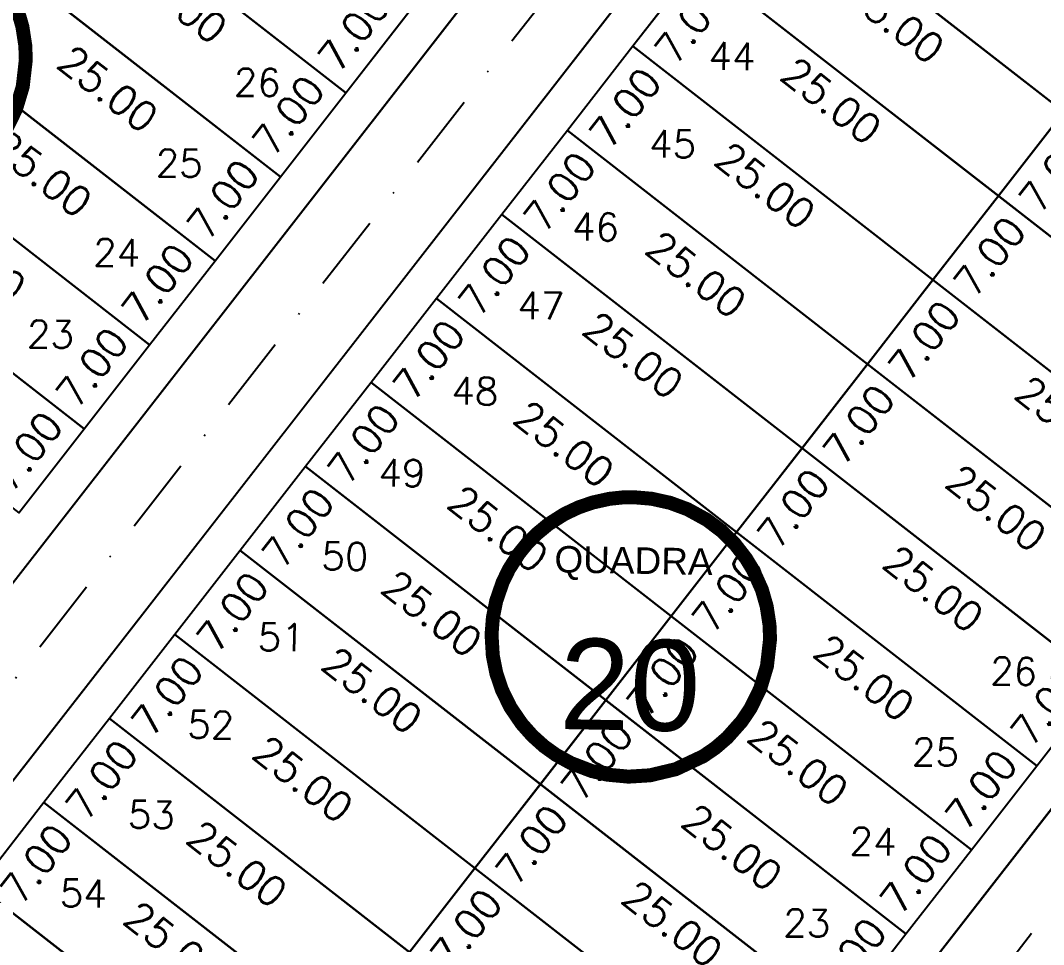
# Model space of a CAD drawing. Header units: millimetres. Extents: x -4430026 to 4783824, y 584 to 9593110.
# Drawn here: x 2448.4 to 2515.7, y 1307.4 to 1368.1 of the extents above; entities that cross this region are included whole.
import ezdxf
from ezdxf.enums import TextEntityAlignment as Align

# ---------------------------------------------------------------- set-up
doc = ezdxf.new("R2010")
doc.units = ezdxf.units.MM
doc.linetypes.add('CONTINUO', pattern=[0])
doc.linetypes.add('DASHDOT', pattern=[1, 0.5, -0.25, 0, -0.25])
for name, color, linetype in [('Calçada', 1, 'Continuous'), ('Cota', 8, 'Continuous'), ('EIXO DAS VIAS', 252, 'DASHDOT'), ('Lotes', 2, 'Continuous'), ('Numero de lotes', 5, 'Continuous'), ('númeraçãoquadras', 4, 'Continuous'), ('Área Verde Alameda etc.', 92, 'Continuous')]:
    doc.layers.add(name, color=color, linetype=linetype)
doc.styles.add('arcad1', font='romans.shx')
doc.styles.add('ROMANS', font='romans.shx')
doc.styles.add('STYLE1', font='sanss___.ttf')
doc.dimstyles.new('BOLA100', dxfattribs={"dimscale": 0, "dimtxt": 1.9, "dimasz": 0.18, "dimexe": 0.18, "dimexo": 0.063, "dimgap": 0, "dimtad": 1, "dimzin": 4, "dimdsep": 46, "dimtxsty": 'ROMANS', "dimcen": 0.09, "dimse1": 1, "dimse2": 1, "dimsd1": 1, "dimsd2": 1, "dimclrt": 256, "dimaunit": 1, "dimadec": 4, "dimazin": 0, "dimtfac": 1.2, "dimtix": 1, "dimtmove": 2, "dimatfit": 3, "dimfxl": 1, "dimtvp": 2, "dimtolj": 1, "dimtzin": 4, "dimarcsym": 0})
pattern_1 = [(69.82082076, (-350710.31295, -9590084.73025), (-0.894034063135, 0.32857167248), []), (159.82082076, (-350710.31295, -9590084.73025), (-0.32857167248, -0.894034063135), [])]

# ---------------------------------------------------------------- blocks, each defined once
blk = doc.blocks.new('*D2061')
at = {"layer": 'DEFPOINTS', "color": 0}
for p in [(2449.982, 1316.721), (2452.379, 1314.854), (2445.681, 1311.198)]:
    blk.add_point(p, dxfattribs=at)
at = {"layer": 'Cota', "insert": (2449.479, 1312.676), "char_height": 1.9, "attachment_point": 5, "rotation": 52.09358, "style": 'ROMANS'}
blk.add_mtext('\\A1;7.00', dxfattribs=at)
blk = doc.blocks.new('*D2062')
at = {"layer": 'DEFPOINTS', "color": 0}
for p in [(2454.283, 1322.244), (2456.68, 1320.377), (2449.982, 1316.721)]:
    blk.add_point(p, dxfattribs=at)
at = {"layer": 'Cota', "insert": (2453.78, 1318.2), "char_height": 1.9, "attachment_point": 5, "rotation": 52.09358, "style": 'ROMANS'}
blk.add_mtext('\\A1;7.00', dxfattribs=at)
blk = doc.blocks.new('*D2063')
at = {"layer": 'DEFPOINTS', "color": 0}
for p in [(2458.583, 1327.767), (2460.98, 1325.901), (2454.283, 1322.244)]:
    blk.add_point(p, dxfattribs=at)
at = {"layer": 'Cota', "insert": (2458.081, 1323.723), "char_height": 1.9, "attachment_point": 5, "rotation": 52.09358, "style": 'ROMANS'}
blk.add_mtext('\\A1;7.00', dxfattribs=at)
blk = doc.blocks.new('*D2064')
at = {"layer": 'DEFPOINTS', "color": 0}
for p in [(2462.884, 1333.29), (2465.281, 1331.424), (2458.583, 1327.767)]:
    blk.add_point(p, dxfattribs=at)
at = {"layer": 'Cota', "insert": (2462.381, 1329.246), "char_height": 1.9, "attachment_point": 5, "rotation": 52.09358, "style": 'ROMANS'}
blk.add_mtext('\\A1;7.00', dxfattribs=at)
blk = doc.blocks.new('*D2065')
at = {"layer": 'DEFPOINTS', "color": 0}
for p in [(2467.184, 1338.813), (2469.582, 1336.947), (2462.884, 1333.29)]:
    blk.add_point(p, dxfattribs=at)
at = {"layer": 'Cota', "insert": (2466.682, 1334.769), "char_height": 1.9, "attachment_point": 5, "rotation": 52.09358, "style": 'ROMANS'}
blk.add_mtext('\\A1;7.00', dxfattribs=at)
blk = doc.blocks.new('*D2066')
at = {"layer": 'DEFPOINTS', "color": 0}
for p in [(2471.485, 1344.336), (2473.882, 1342.47), (2467.184, 1338.813)]:
    blk.add_point(p, dxfattribs=at)
at = {"layer": 'Cota', "insert": (2470.982, 1340.292), "char_height": 1.9, "attachment_point": 5, "rotation": 52.09358, "style": 'ROMANS'}
blk.add_mtext('\\A1;7.00', dxfattribs=at)
blk = doc.blocks.new('*D2067')
at = {"layer": 'DEFPOINTS', "color": 0}
for p in [(2475.786, 1349.86), (2478.183, 1347.993), (2471.485, 1344.336)]:
    blk.add_point(p, dxfattribs=at)
at = {"layer": 'Cota', "insert": (2475.283, 1345.815), "char_height": 1.9, "attachment_point": 5, "rotation": 52.09358, "style": 'ROMANS'}
blk.add_mtext('\\A1;7.00', dxfattribs=at)
blk = doc.blocks.new('*D2068')
at = {"layer": 'DEFPOINTS', "color": 0}
for p in [(2480.086, 1355.383), (2482.484, 1353.516), (2475.786, 1349.86)]:
    blk.add_point(p, dxfattribs=at)
at = {"layer": 'Cota', "insert": (2479.584, 1351.338), "char_height": 1.9, "attachment_point": 5, "rotation": 52.09358, "style": 'ROMANS'}
blk.add_mtext('\\A1;7.00', dxfattribs=at)
blk = doc.blocks.new('*D2069')
at = {"layer": 'DEFPOINTS', "color": 0}
for p in [(2484.387, 1360.906), (2486.784, 1359.039), (2480.086, 1355.383)]:
    blk.add_point(p, dxfattribs=at)
at = {"layer": 'Cota', "insert": (2483.884, 1356.861), "char_height": 1.9, "attachment_point": 5, "rotation": 52.09358, "style": 'ROMANS'}
blk.add_mtext('\\A1;7.00', dxfattribs=at)
blk = doc.blocks.new('*D2070')
at = {"layer": 'DEFPOINTS', "color": 0}
for p in [(2488.688, 1366.429), (2491.085, 1364.562), (2484.387, 1360.906)]:
    blk.add_point(p, dxfattribs=at)
at = {"layer": 'Cota', "insert": (2488.185, 1362.384), "char_height": 1.9, "attachment_point": 5, "rotation": 52.09358, "style": 'ROMANS'}
blk.add_mtext('\\A1;7.00', dxfattribs=at)
blk = doc.blocks.new('*D2071')
at = {"layer": 'DEFPOINTS', "color": 0}
for p in [(2492.988, 1371.952), (2495.385, 1370.085), (2488.688, 1366.429)]:
    blk.add_point(p, dxfattribs=at)
at = {"layer": 'Cota', "insert": (2492.485, 1367.908), "char_height": 1.9, "attachment_point": 5, "rotation": 52.09358, "style": 'ROMANS'}
blk.add_mtext('\\A1;7.00', dxfattribs=at)
blk = doc.blocks.new('*D2089')
at = {"layer": 'DEFPOINTS', "color": 0}
for p in [(2478.309, 1312.408), (2480.635, 1310.596), (2474.008, 1306.885)]:
    blk.add_point(p, dxfattribs=at)
at = {"layer": 'Cota', "insert": (2477.735, 1308.418), "char_height": 1.9, "attachment_point": 5, "rotation": 52.09358, "style": 'ROMANS'}
blk.add_mtext('\\A1;7.00', dxfattribs=at)
blk = doc.blocks.new('*D2090')
at = {"layer": 'DEFPOINTS', "color": 0}
for p in [(2482.609, 1317.931), (2484.936, 1316.119), (2478.309, 1312.408)]:
    blk.add_point(p, dxfattribs=at)
at = {"layer": 'Cota', "insert": (2482.036, 1313.941), "char_height": 1.9, "attachment_point": 5, "rotation": 52.09358, "style": 'ROMANS'}
blk.add_mtext('\\A1;7.00', dxfattribs=at)
blk = doc.blocks.new('*D2091')
at = {"layer": 'DEFPOINTS', "color": 0}
for p in [(2486.91, 1323.454), (2489.236, 1321.642), (2482.609, 1317.931)]:
    blk.add_point(p, dxfattribs=at)
at = {"layer": 'Cota', "insert": (2486.337, 1319.465), "char_height": 1.9, "attachment_point": 5, "rotation": 52.09358, "style": 'ROMANS'}
blk.add_mtext('\\A1;7.00', dxfattribs=at)
blk = doc.blocks.new('*D2092')
at = {"layer": 'DEFPOINTS', "color": 0}
for p in [(2491.21, 1328.977), (2493.537, 1327.166), (2486.91, 1323.454)]:
    blk.add_point(p, dxfattribs=at)
at = {"layer": 'Cota', "insert": (2490.637, 1324.988), "char_height": 1.9, "attachment_point": 5, "rotation": 52.09358, "style": 'ROMANS'}
blk.add_mtext('\\A1;7.00', dxfattribs=at)
blk = doc.blocks.new('*D2093')
at = {"layer": 'DEFPOINTS', "color": 0}
for p in [(2495.511, 1334.5), (2497.838, 1332.689), (2491.21, 1328.977)]:
    blk.add_point(p, dxfattribs=at)
at = {"layer": 'Cota', "insert": (2494.938, 1330.511), "char_height": 1.9, "attachment_point": 5, "rotation": 52.09358, "style": 'ROMANS'}
blk.add_mtext('\\A1;7.00', dxfattribs=at)
blk = doc.blocks.new('*D2094')
at = {"layer": 'DEFPOINTS', "color": 0}
for p in [(2499.812, 1340.023), (2502.138, 1338.212), (2495.511, 1334.5)]:
    blk.add_point(p, dxfattribs=at)
at = {"layer": 'Cota', "insert": (2499.238, 1336.034), "char_height": 1.9, "attachment_point": 5, "rotation": 52.09358, "style": 'ROMANS'}
blk.add_mtext('\\A1;7.00', dxfattribs=at)
blk = doc.blocks.new('*D2095')
at = {"layer": 'DEFPOINTS', "color": 0}
for p in [(2504.112, 1345.546), (2506.439, 1343.735), (2499.812, 1340.023)]:
    blk.add_point(p, dxfattribs=at)
at = {"layer": 'Cota', "insert": (2503.539, 1341.557), "char_height": 1.9, "attachment_point": 5, "rotation": 52.09358, "style": 'ROMANS'}
blk.add_mtext('\\A1;7.00', dxfattribs=at)
blk = doc.blocks.new('*D2096')
at = {"layer": 'DEFPOINTS', "color": 0}
for p in [(2508.413, 1351.07), (2510.74, 1349.258), (2504.112, 1345.546)]:
    blk.add_point(p, dxfattribs=at)
at = {"layer": 'Cota', "insert": (2507.84, 1347.08), "char_height": 1.9, "attachment_point": 5, "rotation": 52.09358, "style": 'ROMANS'}
blk.add_mtext('\\A1;7.00', dxfattribs=at)
blk = doc.blocks.new('*D2097')
at = {"layer": 'DEFPOINTS', "color": 0}
for p in [(2512.714, 1356.593), (2515.04, 1354.781), (2508.413, 1351.07)]:
    blk.add_point(p, dxfattribs=at)
at = {"layer": 'Cota', "insert": (2512.14, 1352.603), "char_height": 1.9, "attachment_point": 5, "rotation": 52.09358, "style": 'ROMANS'}
blk.add_mtext('\\A1;7.00', dxfattribs=at)
blk = doc.blocks.new('*D2098')
at = {"layer": 'DEFPOINTS', "color": 0}
for p in [(2517.014, 1362.116), (2519.341, 1360.304), (2512.714, 1356.593)]:
    blk.add_point(p, dxfattribs=at)
at = {"layer": 'Cota', "insert": (2516.441, 1358.126), "char_height": 1.9, "attachment_point": 5, "rotation": 52.09358, "style": 'ROMANS'}
blk.add_mtext('\\A1;7.00', dxfattribs=at)
blk = doc.blocks.new('*D2121')
at = {"layer": 'DEFPOINTS', "color": 0}
for p in [(2505.884, 1308.68), (2506.635, 1308.095), (2502.335, 1302.572)]:
    blk.add_point(p, dxfattribs=at)
at = {"layer": 'Cota', "insert": (2502.984, 1306.502), "char_height": 1.9, "attachment_point": 5, "rotation": 52.09358, "style": 'ROMANS'}
blk.add_mtext('\\A1;7.00', dxfattribs=at)
blk = doc.blocks.new('*D2122')
at = {"layer": 'DEFPOINTS', "color": 0}
for p in [(2510.184, 1314.203), (2510.936, 1313.618), (2506.635, 1308.095)]:
    blk.add_point(p, dxfattribs=at)
at = {"layer": 'Cota', "insert": (2507.285, 1312.025), "char_height": 1.9, "attachment_point": 5, "rotation": 52.09358, "style": 'ROMANS'}
blk.add_mtext('\\A1;7.00', dxfattribs=at)
blk = doc.blocks.new('*D2123')
at = {"layer": 'DEFPOINTS', "color": 0}
for p in [(2514.485, 1319.726), (2515.236, 1319.141), (2510.936, 1313.618)]:
    blk.add_point(p, dxfattribs=at)
at = {"layer": 'Cota', "insert": (2511.585, 1317.548), "char_height": 1.9, "attachment_point": 5, "rotation": 52.09358, "style": 'ROMANS'}
blk.add_mtext('\\A1;7.00', dxfattribs=at)
blk = doc.blocks.new('*D2124')
at = {"layer": 'DEFPOINTS', "color": 0}
for p in [(2518.786, 1325.249), (2519.537, 1324.664), (2515.236, 1319.141)]:
    blk.add_point(p, dxfattribs=at)
at = {"layer": 'Cota', "insert": (2515.886, 1323.071), "char_height": 1.9, "attachment_point": 5, "rotation": 52.09358, "style": 'ROMANS'}
blk.add_mtext('\\A1;7.00', dxfattribs=at)
blk = doc.blocks.new('*D2351')
at = {"layer": 'DEFPOINTS', "color": 0}
for p in [(2451.746, 1341.963), (2452.627, 1341.277), (2448.326, 1335.754)]:
    blk.add_point(p, dxfattribs=at)
at = {"layer": 'Cota', "insert": (2448.846, 1339.785), "char_height": 1.9, "attachment_point": 5, "rotation": 52.09358, "style": 'ROMANS'}
blk.add_mtext('\\A1;7.00', dxfattribs=at)
blk = doc.blocks.new('*D2352')
at = {"layer": 'DEFPOINTS', "color": 0}
for p in [(2456.047, 1347.486), (2456.927, 1346.8), (2452.627, 1341.277)]:
    blk.add_point(p, dxfattribs=at)
at = {"layer": 'Cota', "insert": (2453.147, 1345.308), "char_height": 1.9, "attachment_point": 5, "rotation": 52.09358, "style": 'ROMANS'}
blk.add_mtext('\\A1;7.00', dxfattribs=at)
blk = doc.blocks.new('*D2353')
at = {"layer": 'DEFPOINTS', "color": 0}
for p in [(2460.347, 1353.009), (2461.228, 1352.323), (2456.927, 1346.8)]:
    blk.add_point(p, dxfattribs=at)
at = {"layer": 'Cota', "insert": (2457.448, 1350.831), "char_height": 1.9, "attachment_point": 5, "rotation": 52.09358, "style": 'ROMANS'}
blk.add_mtext('\\A1;7.00', dxfattribs=at)
blk = doc.blocks.new('*D2354')
at = {"layer": 'DEFPOINTS', "color": 0}
for p in [(2464.648, 1358.532), (2465.529, 1357.846), (2461.228, 1352.323)]:
    blk.add_point(p, dxfattribs=at)
at = {"layer": 'Cota', "insert": (2461.748, 1356.354), "char_height": 1.9, "attachment_point": 5, "rotation": 52.09358, "style": 'ROMANS'}
blk.add_mtext('\\A1;7.00', dxfattribs=at)
blk = doc.blocks.new('*D2355')
at = {"layer": 'DEFPOINTS', "color": 0}
for p in [(2468.949, 1364.055), (2469.829, 1363.37), (2465.529, 1357.846)]:
    blk.add_point(p, dxfattribs=at)
at = {"layer": 'Cota', "insert": (2466.049, 1361.877), "char_height": 1.9, "attachment_point": 5, "rotation": 52.09358, "style": 'ROMANS'}
blk.add_mtext('\\A1;7.00', dxfattribs=at)
blk = doc.blocks.new('*D2356')
at = {"layer": 'DEFPOINTS', "color": 0}
for p in [(2473.249, 1369.578), (2474.13, 1368.893), (2469.829, 1363.37)]:
    blk.add_point(p, dxfattribs=at)
at = {"layer": 'Cota', "insert": (2470.349, 1367.4), "char_height": 1.9, "attachment_point": 5, "rotation": 52.09358, "style": 'ROMANS'}
blk.add_mtext('\\A1;7.00', dxfattribs=at)
blk = doc.blocks.new('*D4542')
at = {"layer": 'DEFPOINTS', "color": 0}
for p in [(2445.681, 1311.198), (2465.407, 1295.838), (2463.82, 1293.801)]:
    blk.add_point(p, dxfattribs=at)
at = {"layer": 'Cota', "insert": (2454.541, 1302.23), "char_height": 1.9, "attachment_point": 5, "rotation": 322.09358, "style": 'ROMANS'}
blk.add_mtext('\\A1;25.00', dxfattribs=at)
blk = doc.blocks.new('*D4550')
at = {"layer": 'DEFPOINTS', "color": 0}
for p in [(2449.982, 1316.721), (2469.707, 1301.362), (2467.824, 1298.943)]:
    blk.add_point(p, dxfattribs=at)
at = {"layer": 'Cota', "insert": (2458.545, 1307.372), "char_height": 1.9, "attachment_point": 5, "rotation": 322.09358, "style": 'ROMANS'}
blk.add_mtext('\\A1;25.00', dxfattribs=at)
blk = doc.blocks.new('*D4558')
at = {"layer": 'DEFPOINTS', "color": 0}
for p in [(2454.283, 1322.244), (2474.008, 1306.885), (2471.958, 1304.252)]:
    blk.add_point(p, dxfattribs=at)
at = {"layer": 'Cota', "insert": (2462.679, 1312.681), "char_height": 1.9, "attachment_point": 5, "rotation": 322.09358, "style": 'ROMANS'}
blk.add_mtext('\\A1;25.00', dxfattribs=at)
blk = doc.blocks.new('*D4566')
at = {"layer": 'DEFPOINTS', "color": 0}
for p in [(2458.583, 1327.767), (2478.309, 1312.408), (2476.298, 1309.826)]:
    blk.add_point(p, dxfattribs=at)
at = {"layer": 'Cota', "insert": (2467.019, 1318.255), "char_height": 1.9, "attachment_point": 5, "rotation": 322.09358, "style": 'ROMANS'}
blk.add_mtext('\\A1;25.00', dxfattribs=at)
blk = doc.blocks.new('*D4567')
at = {"layer": 'DEFPOINTS', "color": 0}
for p in [(2478.309, 1312.408), (2498.034, 1297.048), (2496.024, 1294.466)]:
    blk.add_point(p, dxfattribs=at)
at = {"layer": 'Cota', "insert": (2486.744, 1302.896), "char_height": 1.9, "attachment_point": 5, "rotation": 322.09358, "style": 'ROMANS'}
blk.add_mtext('\\A1;25.00', dxfattribs=at)
blk = doc.blocks.new('*D4573')
at = {"layer": 'DEFPOINTS', "color": 0}
for p in [(2432.901, 1356.636), (2452.627, 1341.277), (2450.862, 1339.011)]:
    blk.add_point(p, dxfattribs=at)
at = {"layer": 'Cota', "insert": (2441.583, 1347.441), "char_height": 1.9, "attachment_point": 5, "rotation": 322.09358, "style": 'ROMANS'}
blk.add_mtext('\\A1;25.00', dxfattribs=at)
blk = doc.blocks.new('*D4574')
at = {"layer": 'DEFPOINTS', "color": 0}
for p in [(2462.884, 1333.29), (2482.609, 1317.931), (2480.845, 1315.665)]:
    blk.add_point(p, dxfattribs=at)
at = {"layer": 'Cota', "insert": (2471.566, 1324.094), "char_height": 1.9, "attachment_point": 5, "rotation": 322.09358, "style": 'ROMANS'}
blk.add_mtext('\\A1;25.00', dxfattribs=at)
blk = doc.blocks.new('*D4575')
at = {"layer": 'DEFPOINTS', "color": 0}
for p in [(2482.609, 1317.931), (2502.335, 1302.572), (2500.57, 1300.306)]:
    blk.add_point(p, dxfattribs=at)
at = {"layer": 'Cota', "insert": (2491.291, 1308.735), "char_height": 1.9, "attachment_point": 5, "rotation": 322.09358, "style": 'ROMANS'}
blk.add_mtext('\\A1;25.00', dxfattribs=at)
blk = doc.blocks.new('*D4581')
at = {"layer": 'DEFPOINTS', "color": 0}
for p in [(2437.202, 1362.16), (2456.927, 1346.8), (2454.789, 1344.055)]:
    blk.add_point(p, dxfattribs=at)
at = {"layer": 'Cota', "insert": (2445.51, 1352.484), "char_height": 1.9, "attachment_point": 5, "rotation": 322.09358, "style": 'ROMANS'}
blk.add_mtext('\\A1;25.00', dxfattribs=at)
blk = doc.blocks.new('*D4582')
at = {"layer": 'DEFPOINTS', "color": 0}
for p in [(2467.184, 1338.813), (2486.91, 1323.454), (2484.772, 1320.708)]:
    blk.add_point(p, dxfattribs=at)
at = {"layer": 'Cota', "insert": (2475.493, 1329.138), "char_height": 1.9, "attachment_point": 5, "rotation": 322.09358, "style": 'ROMANS'}
blk.add_mtext('\\A1;25.00', dxfattribs=at)
blk = doc.blocks.new('*D4583')
at = {"layer": 'DEFPOINTS', "color": 0}
for p in [(2486.91, 1323.454), (2506.635, 1308.095), (2504.497, 1305.349)]:
    blk.add_point(p, dxfattribs=at)
at = {"layer": 'Cota', "insert": (2495.218, 1313.778), "char_height": 1.9, "attachment_point": 5, "rotation": 322.09358, "style": 'ROMANS'}
blk.add_mtext('\\A1;25.00', dxfattribs=at)
blk = doc.blocks.new('*D4589')
at = {"layer": 'DEFPOINTS', "color": 0}
for p in [(2441.503, 1367.683), (2461.228, 1352.323), (2459.13, 1349.629)]:
    blk.add_point(p, dxfattribs=at)
at = {"layer": 'Cota', "insert": (2449.851, 1358.058), "char_height": 1.9, "attachment_point": 5, "rotation": 322.09358, "style": 'ROMANS'}
blk.add_mtext('\\A1;25.00', dxfattribs=at)
blk = doc.blocks.new('*D4590')
at = {"layer": 'DEFPOINTS', "color": 0}
for p in [(2471.485, 1344.336), (2491.21, 1328.977), (2489.112, 1326.282)]:
    blk.add_point(p, dxfattribs=at)
at = {"layer": 'Cota', "insert": (2479.833, 1334.712), "char_height": 1.9, "attachment_point": 5, "rotation": 322.09358, "style": 'ROMANS'}
blk.add_mtext('\\A1;25.00', dxfattribs=at)
blk = doc.blocks.new('*D4591')
at = {"layer": 'DEFPOINTS', "color": 0}
for p in [(2491.21, 1328.977), (2510.936, 1313.618), (2508.838, 1310.923)]:
    blk.add_point(p, dxfattribs=at)
at = {"layer": 'Cota', "insert": (2499.559, 1319.352), "char_height": 1.9, "attachment_point": 5, "rotation": 322.09358, "style": 'ROMANS'}
blk.add_mtext('\\A1;25.00', dxfattribs=at)
blk = doc.blocks.new('*D4597')
at = {"layer": 'DEFPOINTS', "color": 0}
for p in [(2445.803, 1373.206), (2465.529, 1357.846), (2463.47, 1355.203)]:
    blk.add_point(p, dxfattribs=at)
at = {"layer": 'Cota', "insert": (2454.191, 1363.632), "char_height": 1.9, "attachment_point": 5, "rotation": 322.09358, "style": 'ROMANS'}
blk.add_mtext('\\A1;25.00', dxfattribs=at)
blk = doc.blocks.new('*D4598')
at = {"layer": 'DEFPOINTS', "color": 0}
for p in [(2475.786, 1349.86), (2495.511, 1334.5), (2493.453, 1331.856)]:
    blk.add_point(p, dxfattribs=at)
at = {"layer": 'Cota', "insert": (2484.173, 1340.286), "char_height": 1.9, "attachment_point": 5, "rotation": 322.09358, "style": 'ROMANS'}
blk.add_mtext('\\A1;25.00', dxfattribs=at)
blk = doc.blocks.new('*D4599')
at = {"layer": 'DEFPOINTS', "color": 0}
for p in [(2495.511, 1334.5), (2515.236, 1319.141), (2513.178, 1316.497)]:
    blk.add_point(p, dxfattribs=at)
at = {"layer": 'Cota', "insert": (2503.899, 1324.926), "char_height": 1.9, "attachment_point": 5, "rotation": 322.09358, "style": 'ROMANS'}
blk.add_mtext('\\A1;25.00', dxfattribs=at)
blk = doc.blocks.new('*D4607')
at = {"layer": 'DEFPOINTS', "color": 0}
for p in [(2450.104, 1378.729), (2469.829, 1363.37), (2468.017, 1361.042)]:
    blk.add_point(p, dxfattribs=at)
at = {"layer": 'Cota', "insert": (2458.738, 1369.471), "char_height": 1.9, "attachment_point": 5, "rotation": 322.09358, "style": 'ROMANS'}
blk.add_mtext('\\A1;25.00', dxfattribs=at)
blk = doc.blocks.new('*D4608')
at = {"layer": 'DEFPOINTS', "color": 0}
for p in [(2480.086, 1355.383), (2499.812, 1340.023), (2497.999, 1337.696)]:
    blk.add_point(p, dxfattribs=at)
at = {"layer": 'Cota', "insert": (2488.72, 1346.125), "char_height": 1.9, "attachment_point": 5, "rotation": 322.09358, "style": 'ROMANS'}
blk.add_mtext('\\A1;25.00', dxfattribs=at)
blk = doc.blocks.new('*D4609')
at = {"layer": 'DEFPOINTS', "color": 0}
for p in [(2499.812, 1340.023), (2519.537, 1324.664), (2517.725, 1322.337)]:
    blk.add_point(p, dxfattribs=at)
at = {"layer": 'Cota', "insert": (2508.446, 1330.766), "char_height": 1.9, "attachment_point": 5, "rotation": 322.09358, "style": 'ROMANS'}
blk.add_mtext('\\A1;25.00', dxfattribs=at)
blk = doc.blocks.new('*D4614')
at = {"layer": 'DEFPOINTS', "color": 0}
for p in [(2454.404, 1384.252), (2474.13, 1368.893), (2472.15, 1366.351)]:
    blk.add_point(p, dxfattribs=at)
at = {"layer": 'Cota', "insert": (2462.871, 1374.78), "char_height": 1.9, "attachment_point": 5, "rotation": 322.09358, "style": 'ROMANS'}
blk.add_mtext('\\A1;25.00', dxfattribs=at)
blk = doc.blocks.new('*D4615')
at = {"layer": 'DEFPOINTS', "color": 0}
for p in [(2484.387, 1360.906), (2504.112, 1345.546), (2502.133, 1343.005)]:
    blk.add_point(p, dxfattribs=at)
at = {"layer": 'Cota', "insert": (2492.854, 1351.434), "char_height": 1.9, "attachment_point": 5, "rotation": 322.09358, "style": 'ROMANS'}
blk.add_mtext('\\A1;25.00', dxfattribs=at)
blk = doc.blocks.new('*D4616')
at = {"layer": 'DEFPOINTS', "color": 0}
for p in [(2504.112, 1345.546), (2523.838, 1330.187), (2521.858, 1327.645)]:
    blk.add_point(p, dxfattribs=at)
at = {"layer": 'Cota', "insert": (2512.579, 1336.074), "char_height": 1.9, "attachment_point": 5, "rotation": 322.09358, "style": 'ROMANS'}
blk.add_mtext('\\A1;25.00', dxfattribs=at)
blk = doc.blocks.new('*D4624')
at = {"layer": 'DEFPOINTS', "color": 0}
for p in [(2488.688, 1366.429), (2508.413, 1351.07), (2506.68, 1348.844)]:
    blk.add_point(p, dxfattribs=at)
at = {"layer": 'Cota', "insert": (2497.401, 1357.273), "char_height": 1.9, "attachment_point": 5, "rotation": 322.09358, "style": 'ROMANS'}
blk.add_mtext('\\A1;25.00', dxfattribs=at)
blk = doc.blocks.new('*D4625')
at = {"layer": 'DEFPOINTS', "color": 0}
for p in [(2508.413, 1351.07), (2528.138, 1335.71), (2526.405, 1333.485)]:
    blk.add_point(p, dxfattribs=at)
at = {"layer": 'Cota', "insert": (2517.126, 1341.914), "char_height": 1.9, "attachment_point": 5, "rotation": 322.09358, "style": 'ROMANS'}
blk.add_mtext('\\A1;25.00', dxfattribs=at)
blk = doc.blocks.new('*D4630')
at = {"layer": 'DEFPOINTS', "color": 0}
for p in [(2492.988, 1371.952), (2512.714, 1356.593), (2511.02, 1354.418)]:
    blk.add_point(p, dxfattribs=at)
at = {"layer": 'Cota', "insert": (2501.741, 1362.847), "char_height": 1.9, "attachment_point": 5, "rotation": 322.09358, "style": 'ROMANS'}
blk.add_mtext('\\A1;25.00', dxfattribs=at)
blk = doc.blocks.new('*D4631')
at = {"layer": 'DEFPOINTS', "color": 0}
for p in [(2497.289, 1377.475), (2517.014, 1362.116), (2515.154, 1359.727)]:
    blk.add_point(p, dxfattribs=at)
at = {"layer": 'Cota', "insert": (2505.875, 1368.156), "char_height": 1.9, "attachment_point": 5, "rotation": 322.09358, "style": 'ROMANS'}
blk.add_mtext('\\A1;25.00', dxfattribs=at)
blk = doc.blocks.new('*D4632')
at = {"layer": 'DEFPOINTS', "color": 0}
for p in [(2501.589, 1382.998), (2521.315, 1367.639), (2519.494, 1365.301)]:
    blk.add_point(p, dxfattribs=at)
at = {"layer": 'Cota', "insert": (2510.215, 1373.73), "char_height": 1.9, "attachment_point": 5, "rotation": 322.09358, "style": 'ROMANS'}
blk.add_mtext('\\A1;25.00', dxfattribs=at)
blk = doc.blocks.new('*D4636')
at = {"layer": 'DEFPOINTS', "color": 0}
for p in [(2512.714, 1356.593), (2532.439, 1341.233), (2530.746, 1339.059)]:
    blk.add_point(p, dxfattribs=at)
at = {"layer": 'Cota', "insert": (2521.467, 1347.488), "char_height": 1.9, "attachment_point": 5, "rotation": 322.09358, "style": 'ROMANS'}
blk.add_mtext('\\A1;25.00', dxfattribs=at)
blk = doc.blocks.new('*D7552')
at = {"layer": 'DEFPOINTS', "color": 0}
for p in [(2621.237, 1348.661), (2622.919, 1347.351), (2469.602, 1153.922)]:
    blk.add_point(p, dxfattribs=at)
at = {"layer": 'Cota', "insert": (2544.912, 1248.63), "char_height": 1.9, "attachment_point": 5, "rotation": 52.09358, "style": 'ROMANS'}
blk.add_mtext('\\A1;246.81', dxfattribs=at)
blk = doc.blocks.new('*D7553')
at = {"layer": 'DEFPOINTS', "color": 0}
for p in [(2621.204, 1341.189), (2621.548, 1340.921), (2474.333, 1151.859)]:
    blk.add_point(p, dxfattribs=at)
at = {"layer": 'Cota', "insert": (2540.982, 1239.782), "char_height": 1.9, "attachment_point": 5, "rotation": 52.09358, "style": 'ROMANS'}
blk.add_mtext('\\A1;239.62', dxfattribs=at)
blk = doc.blocks.new('*D7400')
at = {"layer": 'DEFPOINTS', "color": 0}
for p in [(2628.382, 1335.676), (2630.106, 1334.334), (2482.638, 1148.503)]:
    blk.add_point(p, dxfattribs=at)
at = {"layer": 'Cota', "insert": (2556.485, 1241.331), "char_height": 1.9, "attachment_point": 5, "rotation": 52.09358, "style": 'ROMANS'}
blk.add_mtext('\\A1;237.22', dxfattribs=at)
blk = doc.blocks.new('*D7554')
at = {"layer": 'DEFPOINTS', "color": 0}
for p in [(2635.049, 1337.907), (2635.44, 1337.602), (2487.118, 1147.119)]:
    blk.add_point(p, dxfattribs=at)
at = {"layer": 'Cota', "insert": (2551.556, 1232.372), "char_height": 1.9, "attachment_point": 5, "rotation": 52.09358, "style": 'ROMANS'}
blk.add_mtext('\\A1;241.42', dxfattribs=at)
blk = doc.blocks.new('NUM_quadra')
at = {"color": 6, "const_width": 0.02}
blk.add_lwpolyline([(-0.0134, 0.1996), (-0.034, 0.1971), (-0.0579, 0.1914), (-0.0779, 0.1842), (-0.0981, 0.1743), (-0.1208, 0.1594), (-0.1377, 0.145), (-0.1521, 0.1299), (-0.1625, 0.1166), (-0.1764, 0.0942), (-0.1852, 0.0754), (-0.1941, 0.0483), (-0.1985, 0.0243), (-0.2, 0), (-0.1977, -0.0299), (-0.1921, -0.0556), (-0.1839, -0.0786), (-0.1713, -0.1033), (-0.1546, -0.1269), (-0.1389, -0.1439), (-0.1219, -0.1586), (-0.1046, -0.1705), (-0.0831, -0.1819), (-0.0531, -0.1928), (-0.0302, -0.1977), (0, -0.2), (0.0309, -0.1976), (0.0677, -0.1882), (0.1069, -0.169), (0.124, -0.1569), (0.1407, -0.1421), (0.1614, -0.1181), (0.1737, -0.0992), (0.187, -0.071), (0.1962, -0.0386), (0.2, 0), (0.1989, 0.0205), (0.1943, 0.0473), (0.1871, 0.0707), (0.1741, 0.0984), (0.1635, 0.1151), (0.1472, 0.1354), (0.1285, 0.1533), (0.1063, 0.1694), (0.0782, 0.1841), (0.0533, 0.1928), (0.0267, 0.1982), (0, 0.2)], close=True, dxfattribs=at)
blk.add_circle((0, 0), 0.2)
at = {"color": 3, "insert": (-0.1114, 0.1285), "char_height": 0.038, "width": 0.2663, "attachment_point": 1, "style": 'STYLE1'}
blk.add_mtext('\\fArial|b0|i0|c0|p34;QUADRA', dxfattribs=at)
at = {"color": 3, "style": 'STYLE1'}
blk.add_attdef('00', text='', height=0.13, dxfattribs=at).set_placement((0, -0.1335), align=Align.CENTER)

msp = doc.modelspace()

# ---------------------------------------------------------------- hatches: boundary and pattern name
at = {"layer": 'Área Verde Alameda etc.'}
h = msp.add_hatch(dxfattribs=at)
h.set_pattern_fill('ANSI37', color=256, scale=0.3, angle=24.82082, style=0)
h.set_pattern_definition(pattern_1)
edge = h.paths.add_edge_path()
edge.add_line((2619.753, 1346.755), (2469.602, 1153.922))
edge.add_arc((2538.91, 1306.411), 167.5, 245.55766, 247.32311)
edge.add_line((2474.333, 1151.859), (2621.548, 1340.921))
edge.add_arc((2616.814, 1344.608), 6, 322.09358, 402.49951)
edge.add_line((2621.237, 1348.661), (2619.753, 1346.755))
h = msp.add_hatch(dxfattribs=at)
h.set_pattern_fill('ANSI37', color=256, scale=0.3, angle=24.82082, style=0)
h.set_pattern_definition(pattern_1)
edge = h.paths.add_edge_path()
edge.add_arc((2632.594, 1332.32), 6, 100.68396, 142.09358)
edge.add_line((2627.86, 1336.006), (2482.116, 1148.833))
edge.add_arc((2538.91, 1306.411), 167.5, 250.17979, 251.98864)
edge.add_line((2487.118, 1147.119), (2635.44, 1337.602))
edge.add_arc((2632.594, 1332.32), 6, 61.68765, 100.68396)

# ---------------------------------------------------------------- linework, layer by layer
at = {"layer": 'Calçada', "lineweight": -3}
for p, q in [((2521.543, 1412.693), (2372.134, 1220.813)), ((2521.543, 1412.693), (2372.134, 1220.813)), ((2365.822, 1225.728), (2504.695, 1404.077)), ((2365.822, 1225.728), (2504.695, 1404.077)), ((2415.53, 1187.023), (2567.895, 1382.699)), ((2415.53, 1187.023), (2567.895, 1382.699))]:
    msp.add_line(p, q, dxfattribs=at)
for points in [[(2567.895, 1382.699, 0.414214), (2566.847, 1391.119), (2549.805, 1404.389, 0.111031), (2527.582, 1414.863, 0.289852), (2521.543, 1412.693), (2372.134, 1220.813, 0.414214), (2373.182, 1212.393), (2407.11, 1185.975, 0.414214), (2415.53, 1187.023)], [(2567.895, 1382.699, 0.414214), (2566.847, 1391.119), (2549.805, 1404.389, 0.111031), (2527.582, 1414.863, 0.289852), (2521.543, 1412.693), (2372.134, 1220.813, 0.414214), (2373.182, 1212.393), (2407.11, 1185.975, 0.414214), (2415.53, 1187.023)], [(2504.695, 1404.077, 0.734919), (2498.172, 1413.491), (2476.489, 1406.718, -0.187625), (2444.664, 1408.892, 0.350463), (2437.379, 1407.148), (2322.426, 1259.519, 0.414214), (2323.474, 1251.099), (2357.402, 1224.681, 0.414214), (2365.822, 1225.728)], [(2504.695, 1404.077, 0.734919), (2498.172, 1413.491), (2476.489, 1406.718, -0.187625), (2444.664, 1408.892, 0.350463), (2437.379, 1407.148), (2322.426, 1259.519, 0.414214), (2323.474, 1251.099), (2357.402, 1224.681, 0.414214), (2365.822, 1225.728)]]:
    msp.add_lwpolyline(points, format="xyb", close=True, dxfattribs=at)
at = {"layer": 'EIXO DAS VIAS', "ltscale": 10}
for p, q in [((2362.835, 1215.381, 103.708), (2522.035, 1419.836, 103.708)), ((2412.542, 1176.675, 103.708), (2577.195, 1388.131, 103.708))]:
    msp.add_line(p, q, dxfattribs=at)
at = {"layer": 'Lotes', "linetype": 'CONTINUO', "lineweight": -3}
for p, q in [((2469.829, 1363.37), (2502.722, 1405.613)), ((2469.829, 1363.37), (2450.104, 1378.729)), ((2497.289, 1377.475), (2517.014, 1362.116)), ((2517.014, 1362.116), (2497.289, 1377.475)), ((2465.529, 1357.846), (2445.803, 1373.206)), ((2445.803, 1373.206), (2465.529, 1357.846)), ((2492.988, 1371.952), (2488.688, 1366.429)), ((2492.988, 1371.952), (2512.714, 1356.593)), ((2512.714, 1356.593), (2492.988, 1371.952)), ((2461.15, 1370.128), (2469.829, 1363.37)), ((2461.228, 1352.323), (2441.503, 1367.683)), ((2441.503, 1367.683), (2461.228, 1352.323)), ((2488.688, 1366.429), (2484.387, 1360.906)), ((2488.688, 1366.429), (2508.413, 1351.07)), ((2508.413, 1351.07), (2488.688, 1366.429)), ((2465.529, 1357.846), (2469.829, 1363.37)), ((2456.927, 1346.8), (2437.202, 1362.16)), ((2437.202, 1362.16), (2456.927, 1346.8)), ((2512.714, 1356.593), (2517.014, 1362.116)), ((2517.014, 1362.116), (2512.714, 1356.593)), ((2484.387, 1360.906), (2480.086, 1355.383)), ((2484.387, 1360.906), (2504.112, 1345.546)), ((2504.112, 1345.546), (2484.387, 1360.906)), ((2461.228, 1352.323), (2465.529, 1357.846)), ((2452.627, 1341.277), (2432.901, 1356.636)), ((2432.901, 1356.636), (2452.627, 1341.277)), ((2508.413, 1351.07), (2512.714, 1356.593)), ((2512.714, 1356.593), (2508.413, 1351.07)), ((2532.439, 1341.233), (2512.714, 1356.593)), ((2512.714, 1356.593), (2532.439, 1341.233)), ((2480.086, 1355.383), (2475.786, 1349.86)), ((2480.086, 1355.383), (2499.812, 1340.023)), ((2499.812, 1340.023), (2480.086, 1355.383)), ((2456.927, 1346.8), (2461.228, 1352.323)), ((2504.112, 1345.546), (2508.413, 1351.07)), ((2508.413, 1351.07), (2504.112, 1345.546)), ((2528.138, 1335.71), (2508.413, 1351.07)), ((2508.413, 1351.07), (2528.138, 1335.71)), ((2475.786, 1349.86), (2471.485, 1344.336)), ((2475.786, 1349.86), (2495.511, 1334.5)), ((2495.511, 1334.5), (2475.786, 1349.86)), ((2452.627, 1341.277), (2456.927, 1346.8)), ((2499.812, 1340.023), (2504.112, 1345.546)), ((2504.112, 1345.546), (2499.812, 1340.023)), ((2523.838, 1330.187), (2504.112, 1345.546)), ((2504.112, 1345.546), (2523.838, 1330.187)), ((2471.485, 1344.336), (2467.184, 1338.813)), ((2471.485, 1344.336), (2491.21, 1328.977)), ((2491.21, 1328.977), (2471.485, 1344.336)), ((2448.326, 1335.754), (2452.627, 1341.277)), ((2495.511, 1334.5), (2499.812, 1340.023)), ((2499.812, 1340.023), (2495.511, 1334.5)), ((2519.537, 1324.664), (2499.812, 1340.023)), ((2499.812, 1340.023), (2519.537, 1324.664)), ((2467.184, 1338.813), (2462.884, 1333.29)), ((2467.184, 1338.813), (2486.91, 1323.454)), ((2486.91, 1323.454), (2467.184, 1338.813)), ((2491.21, 1328.977), (2495.511, 1334.5)), ((2495.511, 1334.5), (2491.21, 1328.977)), ((2515.236, 1319.141), (2495.511, 1334.5)), ((2495.511, 1334.5), (2515.236, 1319.141)), ((2462.884, 1333.29), (2458.583, 1327.767)), ((2462.884, 1333.29), (2482.609, 1317.931)), ((2482.609, 1317.931), (2462.884, 1333.29)), ((2486.91, 1323.454), (2491.21, 1328.977)), ((2491.21, 1328.977), (2486.91, 1323.454)), ((2510.936, 1313.618), (2491.21, 1328.977)), ((2491.21, 1328.977), (2510.936, 1313.618)), ((2458.583, 1327.767), (2454.283, 1322.244)), ((2458.583, 1327.767), (2478.309, 1312.408)), ((2478.309, 1312.408), (2458.583, 1327.767)), ((2515.236, 1319.141), (2519.537, 1324.664)), ((2482.609, 1317.931), (2486.91, 1323.454)), ((2486.91, 1323.454), (2482.609, 1317.931)), ((2506.635, 1308.095), (2486.91, 1323.454)), ((2486.91, 1323.454), (2506.635, 1308.095)), ((2454.283, 1322.244), (2449.982, 1316.721)), ((2454.283, 1322.244), (2474.008, 1306.885)), ((2474.008, 1306.885), (2454.283, 1322.244)), ((2510.936, 1313.618), (2515.236, 1319.141)), ((2478.309, 1312.408), (2482.609, 1317.931)), ((2482.609, 1317.931), (2478.309, 1312.408)), ((2502.335, 1302.572), (2482.609, 1317.931)), ((2482.609, 1317.931), (2502.335, 1302.572)), ((2449.982, 1316.721), (2445.681, 1311.198)), ((2449.982, 1316.721), (2469.707, 1301.362)), ((2469.707, 1301.362), (2449.982, 1316.721)), ((2506.635, 1308.095), (2510.936, 1313.618)), ((2474.008, 1306.885), (2478.309, 1312.408)), ((2478.309, 1312.408), (2474.008, 1306.885)), ((2498.034, 1297.048), (2478.309, 1312.408)), ((2478.309, 1312.408), (2498.034, 1297.048)), ((2445.681, 1311.198), (2465.407, 1295.838)), ((2465.407, 1295.838), (2445.681, 1311.198)), ((2502.335, 1302.572), (2506.635, 1308.095))]:
    msp.add_line(p, q, dxfattribs=at)
at = {"layer": 'Lotes', "lineweight": -3}
for p, q in [((2548.347, 1402.356), (2395.368, 1205.891)), ((2465.529, 1357.846), (2426.078, 1388.565)), ((2461.228, 1352.323), (2421.777, 1383.042)), ((2469.829, 1363.37), (2450.104, 1378.729)), ((2456.927, 1346.8), (2417.477, 1377.519)), ((2536.74, 1346.756), (2497.289, 1377.475)), ((2452.627, 1341.277), (2413.176, 1371.996)), ((2532.439, 1341.233), (2492.988, 1371.952)), ((2528.138, 1335.71), (2488.688, 1366.429)), ((2523.838, 1330.187), (2484.387, 1360.906)), ((2519.537, 1324.664), (2480.086, 1355.383)), ((2515.236, 1319.141), (2475.786, 1349.86)), ((2510.936, 1313.618), (2471.485, 1344.336)), ((2506.635, 1308.095), (2467.184, 1338.813)), ((2502.335, 1302.572), (2462.884, 1333.29)), ((2498.034, 1297.048), (2458.583, 1327.767)), ((2493.733, 1291.525), (2454.283, 1322.244)), ((2489.433, 1286.002), (2449.982, 1316.721)), ((2485.132, 1280.479), (2445.681, 1311.198))]:
    msp.add_line(p, q, dxfattribs=at)
at = {"layer": 'Lotes'}
for points in [[(2454.404, 1384.252), (2450.104, 1378.729), (2469.829, 1363.37), (2474.13, 1368.893)], [(2501.589, 1382.998), (2497.289, 1377.475), (2517.014, 1362.116), (2521.315, 1367.639)], [(2450.104, 1378.729), (2445.803, 1373.206), (2465.529, 1357.846), (2469.829, 1363.37)], [(2497.289, 1377.475), (2492.988, 1371.952), (2512.714, 1356.593), (2517.014, 1362.116)], [(2445.803, 1373.206), (2441.503, 1367.683), (2461.228, 1352.323), (2465.529, 1357.846)], [(2492.988, 1371.952), (2488.688, 1366.429), (2508.413, 1351.07), (2512.714, 1356.593)], [(2441.503, 1367.683), (2437.202, 1362.16), (2456.927, 1346.8), (2461.228, 1352.323)], [(2488.688, 1366.429), (2484.387, 1360.906), (2504.112, 1345.546), (2508.413, 1351.07)], [(2437.202, 1362.16), (2432.901, 1356.636), (2452.627, 1341.277), (2456.927, 1346.8)], [(2517.014, 1362.116), (2512.714, 1356.593), (2532.439, 1341.233), (2536.74, 1346.756)], [(2484.387, 1360.906), (2480.086, 1355.383), (2499.812, 1340.023), (2504.112, 1345.546)], [(2432.901, 1356.636), (2428.601, 1351.113), (2448.326, 1335.754), (2452.627, 1341.277)], [(2512.714, 1356.593), (2508.413, 1351.07), (2528.138, 1335.71), (2532.439, 1341.233)], [(2480.086, 1355.383), (2475.786, 1349.86), (2495.511, 1334.5), (2499.812, 1340.023)], [(2508.413, 1351.07), (2504.112, 1345.546), (2523.838, 1330.187), (2528.138, 1335.71)], [(2475.786, 1349.86), (2471.485, 1344.336), (2491.21, 1328.977), (2495.511, 1334.5)], [(2504.112, 1345.546), (2499.812, 1340.023), (2519.537, 1324.664), (2523.838, 1330.187)], [(2471.485, 1344.336), (2467.184, 1338.813), (2486.91, 1323.454), (2491.21, 1328.977)], [(2499.812, 1340.023), (2495.511, 1334.5), (2515.236, 1319.141), (2519.537, 1324.664)], [(2467.184, 1338.813), (2462.884, 1333.29), (2482.609, 1317.931), (2486.91, 1323.454)], [(2495.511, 1334.5), (2491.21, 1328.977), (2510.936, 1313.618), (2515.236, 1319.141)], [(2462.884, 1333.29), (2458.583, 1327.767), (2478.309, 1312.408), (2482.609, 1317.931)], [(2491.21, 1328.977), (2486.91, 1323.454), (2506.635, 1308.095), (2510.936, 1313.618)], [(2458.583, 1327.767), (2454.283, 1322.244), (2474.008, 1306.885), (2478.309, 1312.408)], [(2486.91, 1323.454), (2482.609, 1317.931), (2502.335, 1302.572), (2506.635, 1308.095)], [(2454.283, 1322.244), (2449.982, 1316.721), (2469.707, 1301.362), (2474.008, 1306.885)], [(2482.609, 1317.931), (2478.309, 1312.408), (2498.034, 1297.048), (2502.335, 1302.572)], [(2449.982, 1316.721), (2445.681, 1311.198), (2465.407, 1295.838), (2469.707, 1301.362)], [(2478.309, 1312.408), (2474.008, 1306.885), (2493.733, 1291.525), (2498.034, 1297.048)], [(2445.681, 1311.198), (2441.381, 1305.675), (2461.106, 1290.315), (2465.407, 1295.838)]]:
    msp.add_lwpolyline(points, close=True, dxfattribs=at)

# ---------------------------------------------------------------- block references
at = {"layer": 'númeraçãoquadras', "linetype": 'ByBlock', "extrusion": (0.084411, -0.001453, 0.99643)}
ref = msp.add_blockref('NUM_quadra', (1407.48, -2398.331, 308.026), dxfattribs=dict(at, xscale=45.93175888075766, yscale=45.93175888024863, zscale=45.93175853019476, rotation=270.0385460294471))
ref.add_attrib('00', '19', dxfattribs={"layer": '0', "color": 3, "extrusion": (0.084411, -0.001453, 0.99643), "height": 5.9711, "rotation": 270.03855, "style": 'STYLE1'}).set_placement((1401.35, -2398.335, 308.026), align=Align.CENTER)
ref = msp.add_blockref('NUM_quadra', (1370.24, -2447.717, 312.21), dxfattribs=dict(at, xscale=45.93175888075766, yscale=45.93175888024863, zscale=45.93175853019476, rotation=270.0385460294471))
ref.add_attrib('00', '20', dxfattribs={"layer": '0', "color": 3, "extrusion": (0.084411, -0.001453, 0.99643), "height": 5.9711, "rotation": 270.03855, "style": 'STYLE1'}).set_placement((1364.109, -2447.721, 312.21), align=Align.CENTER)

# ---------------------------------------------------------------- texts
at = {"layer": 'Numero de lotes', "style": 'arcad1'}
for s, p in [('44', (2495.205, 1365.784, 103.708)), ('26', (2464.008, 1364.061, 103.708)), ('45', (2491.304, 1360.018, 103.708)), ('25', (2458.874, 1358.747, 103.708)), ('46', (2486.241, 1354.565, 103.708)), ('24', (2454.768, 1352.869, 103.708)), ('47', (2482.643, 1349.377, 103.708)), ('23', (2450.416, 1347.505, 103.708)), ('48', (2478.307, 1343.765, 103.708)), ('49', (2473.515, 1338.382, 103.708)), ('50', (2469.766, 1332.905, 103.708)), ('51', (2465.581, 1327.583, 103.708)), ('26', (2513.716, 1325.355, 103.708)), ('52', (2460.95, 1321.83, 103.708)), ('25', (2508.582, 1320.041, 103.708)), ('53', (2457.047, 1315.918, 103.708)), ('24', (2504.476, 1314.163, 103.708)), ('54', (2452.573, 1310.746, 103.708)), ('23', (2500.124, 1308.799, 103.708))]:
    msp.add_text(s, height=1.8, rotation=358.97539, dxfattribs=at).set_placement(p, align=Align.MIDDLE_CENTER)

# ---------------------------------------------------------------- dimensions: what is measured, and where the dimension line sits
at = {"layer": 'Cota'}
for p1, p2, distance, picture, middle in [((2454.404, 1384.252), (2474.13, 1368.893), -3.222, '*D4614', (2462.871, 1374.78)), ((2501.589, 1382.998), (2521.315, 1367.639), -2.963, '*D4632', (2510.215, 1373.73)), ((2450.104, 1378.729), (2469.829, 1363.37), -2.95, '*D4607', (2458.738, 1369.471)), ((2497.289, 1377.475), (2517.014, 1362.116), -3.028, '*D4631', (2505.875, 1368.156)), ((2492.988, 1371.952), (2512.714, 1356.593), -2.756, '*D4630', (2501.741, 1362.847)), ((2488.688, 1366.429), (2508.413, 1351.07), -2.821, '*D4624', (2497.401, 1357.273)), ((2482.638, 1148.503), (2628.382, 1335.676), -2.185, '*D7400', (2556.485, 1241.331))]:
    dim = msp.add_aligned_dim(p1=p1, p2=p2, distance=distance, dimstyle='BOLA100', override={"dimscale": 1}, dxfattribs=at)
    dim.commit()
    dim.dimension.update_dxf_attribs({"geometry": picture, "text_midpoint": middle})
for base, p1, p2, angle, picture, middle in [((2463.47, 1355.203), (2445.803, 1373.206), (2465.529, 1357.846), 142.09358, '*D4597', (2454.191, 1363.632)), ((2495.385, 1370.085), (2488.688, 1366.429), (2492.988, 1371.952), 232.09358, '*D2071', (2492.485, 1367.908)), ((2473.249, 1369.578), (2469.829, 1363.37), (2474.13, 1368.893), 232.09358, '*D2356', (2470.349, 1367.4)), ((2459.13, 1349.629), (2441.503, 1367.683), (2461.228, 1352.323), 142.09358, '*D4589', (2449.851, 1358.058)), ((2491.085, 1364.562), (2484.387, 1360.906), (2488.688, 1366.429), 232.09358, '*D2070', (2488.185, 1362.384)), ((2468.949, 1364.055), (2465.529, 1357.846), (2469.829, 1363.37), 232.09358, '*D2355', (2466.049, 1361.877)), ((2454.789, 1344.055), (2437.202, 1362.16), (2456.927, 1346.8), 142.09358, '*D4581', (2445.51, 1352.484)), ((2519.341, 1360.304), (2512.714, 1356.593), (2517.014, 1362.116), 232.09358, '*D2098', (2516.441, 1358.126)), ((2486.784, 1359.039), (2480.086, 1355.383), (2484.387, 1360.906), 232.09358, '*D2069', (2483.884, 1356.861)), ((2502.133, 1343.005), (2484.387, 1360.906), (2504.112, 1345.546), 142.09358, '*D4615', (2492.854, 1351.434)), ((2464.648, 1358.532), (2461.228, 1352.323), (2465.529, 1357.846), 232.09358, '*D2354', (2461.748, 1356.354)), ((2450.862, 1339.011), (2432.901, 1356.636), (2452.627, 1341.277), 142.09358, '*D4573', (2441.583, 1347.441)), ((2515.04, 1354.781), (2508.413, 1351.07), (2512.714, 1356.593), 232.09358, '*D2097', (2512.14, 1352.603)), ((2530.746, 1339.059), (2512.714, 1356.593), (2532.439, 1341.233), 142.09358, '*D4636', (2521.467, 1347.488)), ((2482.484, 1353.516), (2475.786, 1349.86), (2480.086, 1355.383), 232.09358, '*D2068', (2479.584, 1351.338)), ((2497.999, 1337.696), (2480.086, 1355.383), (2499.812, 1340.023), 142.09358, '*D4608', (2488.72, 1346.125)), ((2460.347, 1353.009), (2456.927, 1346.8), (2461.228, 1352.323), 232.09358, '*D2353', (2457.448, 1350.831)), ((2510.74, 1349.258), (2504.112, 1345.546), (2508.413, 1351.07), 232.09358, '*D2096', (2507.84, 1347.08)), ((2526.405, 1333.485), (2508.413, 1351.07), (2528.138, 1335.71), 142.09358, '*D4625', (2517.126, 1341.914)), ((2478.183, 1347.993), (2471.485, 1344.336), (2475.786, 1349.86), 232.09358, '*D2067', (2475.283, 1345.815)), ((2493.453, 1331.856), (2475.786, 1349.86), (2495.511, 1334.5), 142.09358, '*D4598', (2484.173, 1340.286)), ((2456.047, 1347.486), (2452.627, 1341.277), (2456.927, 1346.8), 232.09358, '*D2352', (2453.147, 1345.308)), ((2506.439, 1343.735), (2499.812, 1340.023), (2504.112, 1345.546), 232.09358, '*D2095', (2503.539, 1341.557)), ((2521.858, 1327.645), (2504.112, 1345.546), (2523.838, 1330.187), 142.09358, '*D4616', (2512.579, 1336.074)), ((2473.882, 1342.47), (2467.184, 1338.813), (2471.485, 1344.336), 232.09358, '*D2066', (2470.982, 1340.292)), ((2489.112, 1326.282), (2471.485, 1344.336), (2491.21, 1328.977), 142.09358, '*D4590', (2479.833, 1334.712)), ((2451.746, 1341.963), (2448.326, 1335.754), (2452.627, 1341.277), 232.09358, '*D2351', (2448.846, 1339.785)), ((2502.138, 1338.212), (2495.511, 1334.5), (2499.812, 1340.023), 232.09358, '*D2094', (2499.238, 1336.034)), ((2517.725, 1322.337), (2499.812, 1340.023), (2519.537, 1324.664), 142.09358, '*D4609', (2508.446, 1330.766)), ((2469.582, 1336.947), (2462.884, 1333.29), (2467.184, 1338.813), 232.09358, '*D2065', (2466.682, 1334.769)), ((2484.772, 1320.708), (2467.184, 1338.813), (2486.91, 1323.454), 142.09358, '*D4582', (2475.493, 1329.138)), ((2497.838, 1332.689), (2491.21, 1328.977), (2495.511, 1334.5), 232.09358, '*D2093', (2494.938, 1330.511)), ((2513.178, 1316.497), (2495.511, 1334.5), (2515.236, 1319.141), 142.09358, '*D4599', (2503.899, 1324.926)), ((2465.281, 1331.424), (2458.583, 1327.767), (2462.884, 1333.29), 232.09358, '*D2064', (2462.381, 1329.246)), ((2480.845, 1315.665), (2462.884, 1333.29), (2482.609, 1317.931), 142.09358, '*D4574', (2471.566, 1324.094)), ((2493.537, 1327.166), (2486.91, 1323.454), (2491.21, 1328.977), 232.09358, '*D2092', (2490.637, 1324.988)), ((2508.838, 1310.923), (2491.21, 1328.977), (2510.936, 1313.618), 142.09358, '*D4591', (2499.559, 1319.352)), ((2460.98, 1325.901), (2454.283, 1322.244), (2458.583, 1327.767), 232.09358, '*D2063', (2458.081, 1323.723)), ((2476.298, 1309.826), (2458.583, 1327.767), (2478.309, 1312.408), 142.09358, '*D4566', (2467.019, 1318.255)), ((2518.786, 1325.249), (2515.236, 1319.141), (2519.537, 1324.664), 232.09358, '*D2124', (2515.886, 1323.071)), ((2489.236, 1321.642), (2482.609, 1317.931), (2486.91, 1323.454), 232.09358, '*D2091', (2486.337, 1319.465)), ((2504.497, 1305.349), (2486.91, 1323.454), (2506.635, 1308.095), 142.09358, '*D4583', (2495.218, 1313.778)), ((2456.68, 1320.377), (2449.982, 1316.721), (2454.283, 1322.244), 232.09358, '*D2062', (2453.78, 1318.2)), ((2471.958, 1304.252), (2454.283, 1322.244), (2474.008, 1306.885), 142.09358, '*D4558', (2462.679, 1312.681)), ((2514.485, 1319.726), (2510.936, 1313.618), (2515.236, 1319.141), 232.09358, '*D2123', (2511.585, 1317.548)), ((2484.936, 1316.119), (2478.309, 1312.408), (2482.609, 1317.931), 232.09358, '*D2090', (2482.036, 1313.941)), ((2500.57, 1300.306), (2482.609, 1317.931), (2502.335, 1302.572), 142.09358, '*D4575', (2491.291, 1308.735)), ((2452.379, 1314.854), (2445.681, 1311.198), (2449.982, 1316.721), 232.09358, '*D2061', (2449.479, 1312.676)), ((2467.824, 1298.943), (2449.982, 1316.721), (2469.707, 1301.362), 142.09358, '*D4550', (2458.545, 1307.372)), ((2510.184, 1314.203), (2506.635, 1308.095), (2510.936, 1313.618), 232.09358, '*D2122', (2507.285, 1312.025)), ((2480.635, 1310.596), (2474.008, 1306.885), (2478.309, 1312.408), 232.09358, '*D2089', (2477.735, 1308.418)), ((2496.024, 1294.466), (2478.309, 1312.408), (2498.034, 1297.048), 142.09358, '*D4567', (2486.744, 1302.896)), ((2463.82, 1293.801), (2445.681, 1311.198), (2465.407, 1295.838), 142.09358, '*D4542', (2454.541, 1302.23)), ((2505.884, 1308.68), (2502.335, 1302.572), (2506.635, 1308.095), 232.09358, '*D2121', (2502.984, 1306.502))]:
    dim = msp.add_linear_dim(base=base, p1=p1, p2=p2, angle=angle, dimstyle='BOLA100', override={"dimscale": 1}, dxfattribs=at)
    dim.commit()
    dim.dimension.update_dxf_attribs({"geometry": picture, "text_midpoint": middle})
for base, p1, p2, picture, middle in [((2622.919, 1347.351), (2469.602, 1153.922), (2621.237, 1348.661), '*D7552', (2544.912, 1248.63)), ((2621.204, 1341.189), (2474.333, 1151.859), (2621.548, 1340.921), '*D7553', (2540.982, 1239.782)), ((2635.049, 1337.907), (2487.118, 1147.119), (2635.44, 1337.602), '*D7554', (2551.556, 1232.372))]:
    dim = msp.add_linear_dim(base=base, p1=p1, p2=p2, angle=52.09358, dimstyle='BOLA100', override={"dimscale": 1}, dxfattribs=at)
    dim.commit()
    dim.dimension.update_dxf_attribs({"geometry": picture, "text_midpoint": middle, "dimtype": 161})

doc.saveas('drawing.dxf')
